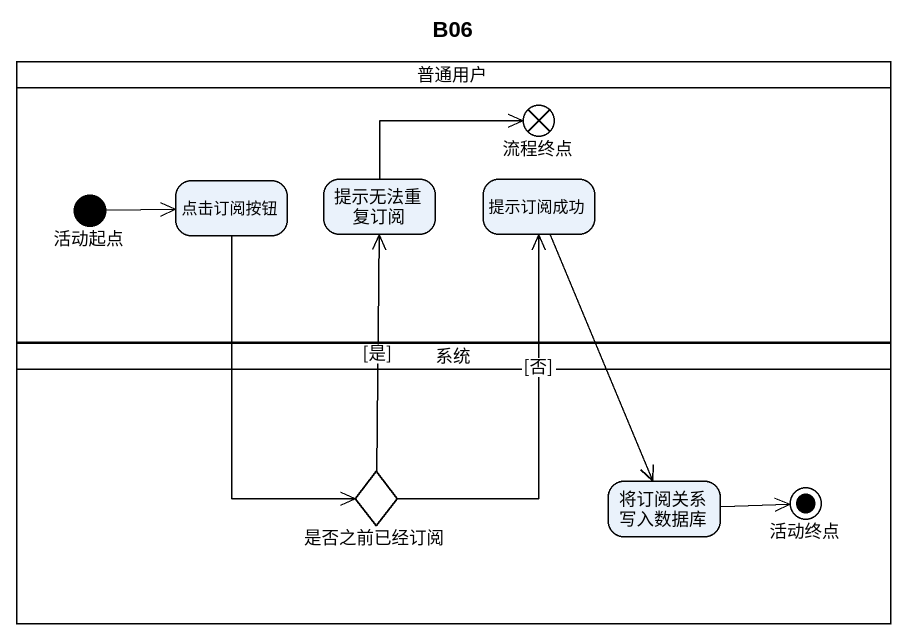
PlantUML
@startuml
title B06
hide empty description
state 普通用户 <<partition>> {
  state 流程终点 <<end>>
  state 点击订阅按钮
  state 提示无法重复订阅
  state 提示订阅成功
  state 活动起点 <<start>>
}
state 系统 <<partition>> {
  state 是否之前已经订阅 <<choice>>
  state 将订阅关系写入数据库
  state 活动终点 <<end>>
}
点击订阅按钮 --> 是否之前已经订阅
提示无法重复订阅 -right-> 流程终点
提示订阅成功 --> 将订阅关系写入数据库
活动起点 -right-> 点击订阅按钮
是否之前已经订阅 -up-> 提示无法重复订阅 : [是]
是否之前已经订阅 -up-> 提示订阅成功 : [否]
将订阅关系写入数据库 -right-> 活动终点
@enduml
